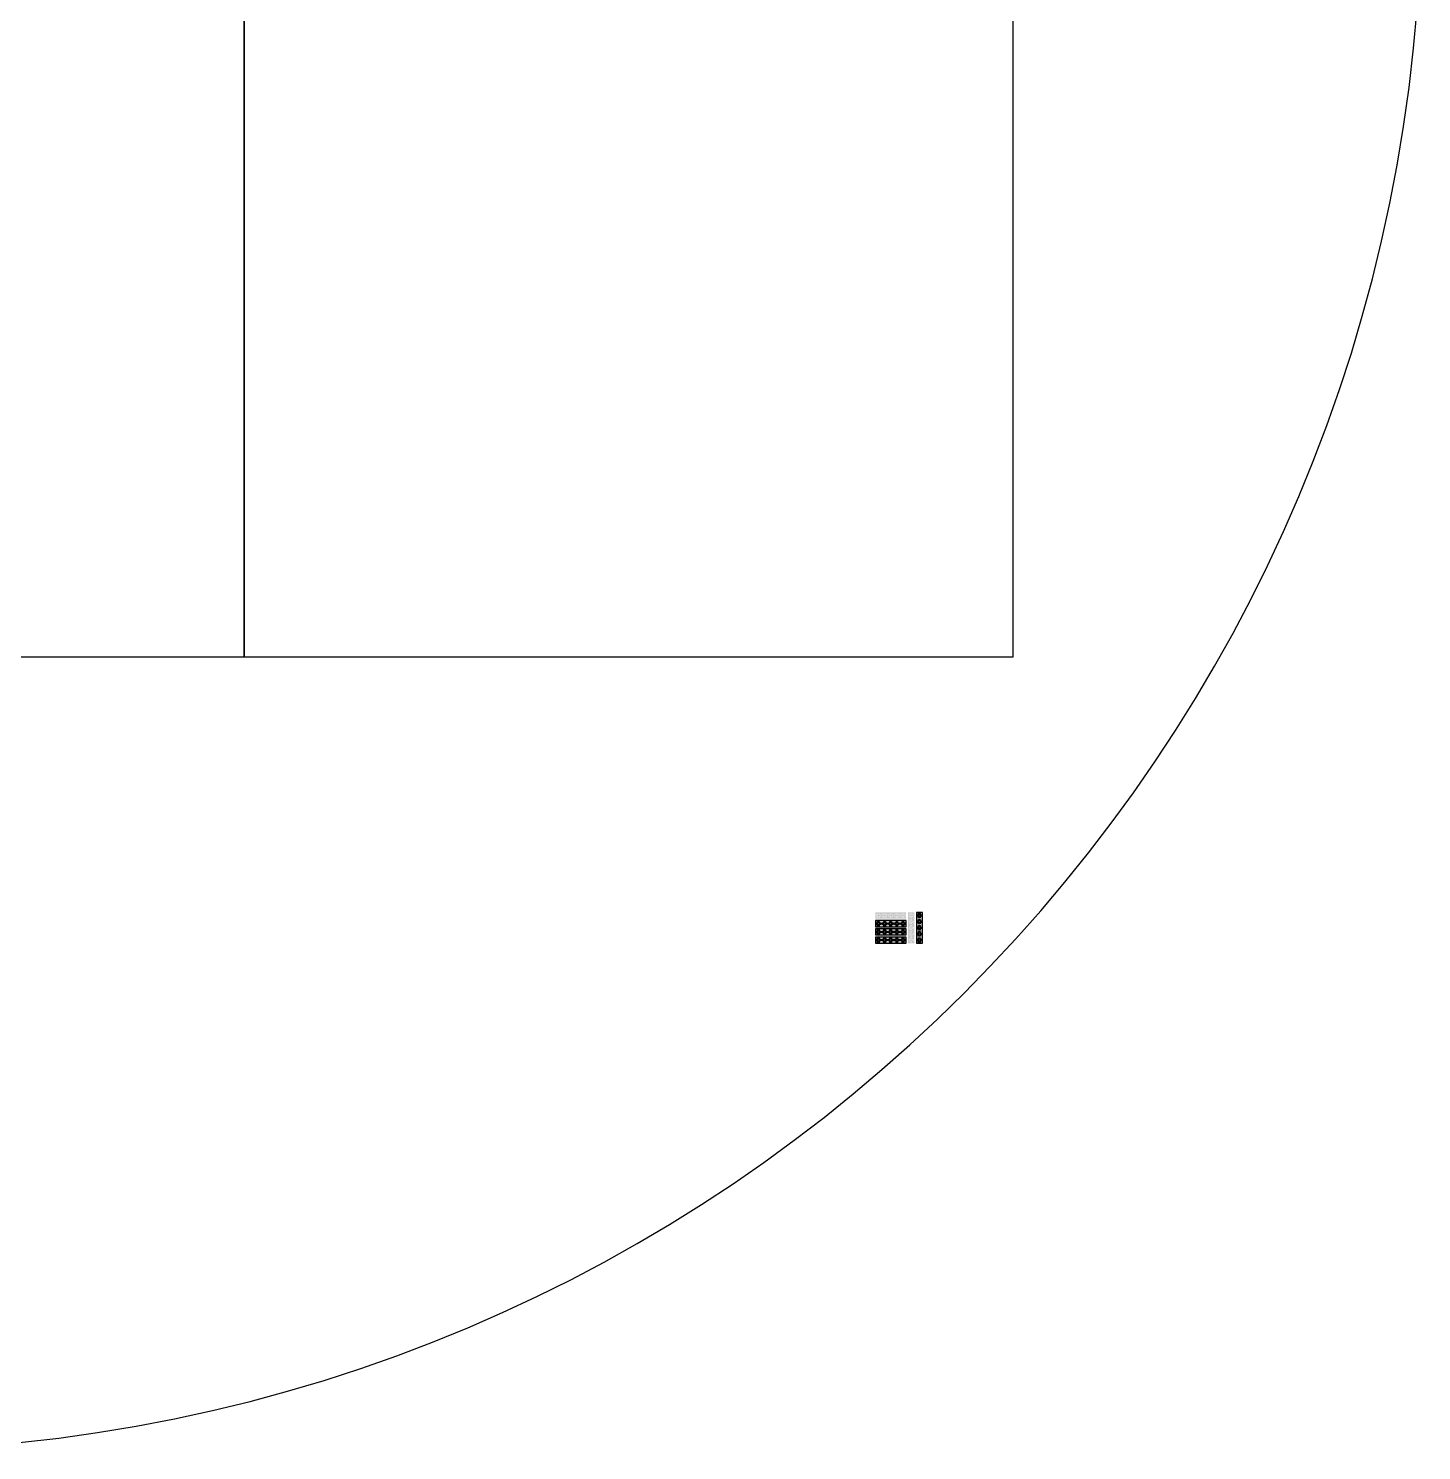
# Model space of a CAD drawing. Extents: x -55 to 54, y -178 to -77.
# Drawn here: x 5.15 to 50.46, y -178.11 to -131.86 of the extents above; entities that cross this region are included whole.
import ezdxf

# ---------------------------------------------------------------- set-up
doc = ezdxf.new("R2010")
doc.units = 0
doc.header["$MEASUREMENT"] = 0

msp = doc.modelspace()

# ---------------------------------------------------------------- hatches: boundary and pattern name
h = msp.add_hatch(color=256)
h.dxf.hatch_style = 1
h.paths.add_polyline_path([(32.969, -160.633), (33.019, -160.633), (33.019, -160.683), (33.069, -160.683), (33.069, -160.733), (33.019, -160.733), (33.019, -160.783), (32.969, -160.783), (32.969, -160.733), (32.919, -160.733), (32.919, -160.683), (32.969, -160.683)], flags=16)
h.paths.add_polyline_path([(33.369, -160.633), (33.419, -160.633), (33.419, -160.683), (33.469, -160.683), (33.469, -160.733), (33.419, -160.733), (33.419, -160.783), (33.369, -160.783), (33.369, -160.733), (33.319, -160.733), (33.319, -160.683), (33.369, -160.683)], flags=16)
h.paths.add_polyline_path([(33.569, -160.633), (33.619, -160.633), (33.619, -160.683), (33.669, -160.683), (33.669, -160.733), (33.619, -160.733), (33.619, -160.783), (33.569, -160.783), (33.569, -160.733), (33.519, -160.733), (33.519, -160.683), (33.569, -160.683)], flags=16)
h.paths.add_polyline_path([(33.169, -160.633), (33.219, -160.633), (33.219, -160.683), (33.269, -160.683), (33.269, -160.733), (33.219, -160.733), (33.219, -160.783), (33.169, -160.783), (33.169, -160.733), (33.119, -160.733), (33.119, -160.683), (33.169, -160.683)], flags=16)
h.paths.add_polyline_path([(32.769, -160.633), (32.819, -160.633), (32.819, -160.683), (32.869, -160.683), (32.869, -160.733), (32.819, -160.733), (32.819, -160.783), (32.769, -160.783), (32.769, -160.733), (32.719, -160.733), (32.719, -160.683), (32.769, -160.683)], flags=16)
h.paths.add_polyline_path([(32.694, -160.808), (33.694, -160.808), (33.694, -160.608), (32.694, -160.608)])
h.paths.add_polyline_path([(33.659, -160.693), (33.609, -160.693), (33.609, -160.643), (33.579, -160.643), (33.579, -160.693), (33.529, -160.693), (33.529, -160.723), (33.579, -160.723), (33.579, -160.773), (33.609, -160.773), (33.609, -160.723), (33.659, -160.723)], flags=0)
h = msp.add_hatch(color=256)
h.dxf.hatch_style = 1
h.paths.add_polyline_path([(32.969, -160.9), (33.019, -160.9), (33.019, -160.95), (33.069, -160.95), (33.069, -161), (33.019, -161), (33.019, -161.05), (32.969, -161.05), (32.969, -161), (32.919, -161), (32.919, -160.95), (32.969, -160.95)], flags=16)
h.paths.add_polyline_path([(33.369, -160.9), (33.419, -160.9), (33.419, -160.95), (33.469, -160.95), (33.469, -161), (33.419, -161), (33.419, -161.05), (33.369, -161.05), (33.369, -161), (33.319, -161), (33.319, -160.95), (33.369, -160.95)], flags=16)
h.paths.add_polyline_path([(33.569, -160.9), (33.619, -160.9), (33.619, -160.95), (33.669, -160.95), (33.669, -161), (33.619, -161), (33.619, -161.05), (33.569, -161.05), (33.569, -161), (33.519, -161), (33.519, -160.95), (33.569, -160.95)], flags=16)
h.paths.add_polyline_path([(33.169, -160.9), (33.219, -160.9), (33.219, -160.95), (33.269, -160.95), (33.269, -161), (33.219, -161), (33.219, -161.05), (33.169, -161.05), (33.169, -161), (33.119, -161), (33.119, -160.95), (33.169, -160.95)], flags=16)
h.paths.add_polyline_path([(32.769, -160.9), (32.819, -160.9), (32.819, -160.95), (32.869, -160.95), (32.869, -161), (32.819, -161), (32.819, -161.05), (32.769, -161.05), (32.769, -161), (32.719, -161), (32.719, -160.95), (32.769, -160.95)], flags=16)
h.paths.add_polyline_path([(32.694, -161.075), (33.694, -161.075), (33.694, -160.875), (32.694, -160.875)])
h.paths.add_polyline_path([(33.659, -160.96), (33.609, -160.96), (33.609, -160.91), (33.579, -160.91), (33.579, -160.96), (33.529, -160.96), (33.529, -160.99), (33.579, -160.99), (33.579, -161.04), (33.609, -161.04), (33.609, -160.99), (33.659, -160.99)], flags=0)
h = msp.add_hatch(color=256)
h.dxf.hatch_style = 1
h.paths.add_polyline_path([(33.659, -160.693), (33.609, -160.693), (33.609, -160.643), (33.579, -160.643), (33.579, -160.693), (33.529, -160.693), (33.529, -160.723), (33.579, -160.723), (33.579, -160.773), (33.609, -160.773), (33.609, -160.723), (33.659, -160.723)])
h.paths.add_polyline_path([(33.459, -160.693), (33.409, -160.693), (33.409, -160.643), (33.379, -160.643), (33.379, -160.693), (33.329, -160.693), (33.329, -160.723), (33.379, -160.723), (33.379, -160.773), (33.409, -160.773), (33.409, -160.723), (33.459, -160.723)])
h.paths.add_polyline_path([(33.259, -160.693), (33.209, -160.693), (33.209, -160.643), (33.179, -160.643), (33.179, -160.693), (33.129, -160.693), (33.129, -160.723), (33.179, -160.723), (33.179, -160.773), (33.209, -160.773), (33.209, -160.723), (33.259, -160.723)])
h.paths.add_polyline_path([(33.059, -160.693), (33.009, -160.693), (33.009, -160.643), (32.979, -160.643), (32.979, -160.693), (32.929, -160.693), (32.929, -160.723), (32.979, -160.723), (32.979, -160.773), (33.009, -160.773), (33.009, -160.723), (33.059, -160.723)])
h.paths.add_polyline_path([(32.859, -160.693), (32.809, -160.693), (32.809, -160.643), (32.779, -160.643), (32.779, -160.693), (32.729, -160.693), (32.729, -160.723), (32.779, -160.723), (32.779, -160.773), (32.809, -160.773), (32.809, -160.723), (32.859, -160.723)])
h = msp.add_hatch(color=256)
h.dxf.hatch_style = 1
h.paths.add_polyline_path([(33.659, -160.96), (33.609, -160.96), (33.609, -160.91), (33.579, -160.91), (33.579, -160.96), (33.529, -160.96), (33.529, -160.99), (33.579, -160.99), (33.579, -161.04), (33.609, -161.04), (33.609, -160.99), (33.659, -160.99)])
h.paths.add_polyline_path([(33.459, -160.96), (33.409, -160.96), (33.409, -160.91), (33.379, -160.91), (33.379, -160.96), (33.329, -160.96), (33.329, -160.99), (33.379, -160.99), (33.379, -161.04), (33.409, -161.04), (33.409, -160.99), (33.459, -160.99)])
h.paths.add_polyline_path([(33.259, -160.96), (33.209, -160.96), (33.209, -160.91), (33.179, -160.91), (33.179, -160.96), (33.129, -160.96), (33.129, -160.99), (33.179, -160.99), (33.179, -161.04), (33.209, -161.04), (33.209, -160.99), (33.259, -160.99)])
h.paths.add_polyline_path([(33.059, -160.96), (33.009, -160.96), (33.009, -160.91), (32.979, -160.91), (32.979, -160.96), (32.929, -160.96), (32.929, -160.99), (32.979, -160.99), (32.979, -161.04), (33.009, -161.04), (33.009, -160.99), (33.059, -160.99)])
h.paths.add_polyline_path([(32.859, -160.96), (32.809, -160.96), (32.809, -160.91), (32.779, -160.91), (32.779, -160.96), (32.729, -160.96), (32.729, -160.99), (32.779, -160.99), (32.779, -161.04), (32.809, -161.04), (32.809, -160.99), (32.859, -160.99)])
h = msp.add_hatch(color=256)
h.dxf.hatch_style = 1
h.paths.add_polyline_path([(33.785, -160.933), (33.785, -160.883), (33.835, -160.883), (33.835, -160.833), (33.885, -160.833), (33.885, -160.883), (33.935, -160.883), (33.935, -160.933), (33.885, -160.933), (33.885, -160.983), (33.835, -160.983), (33.835, -160.933)], flags=16)
h.paths.add_polyline_path([(33.785, -161.333), (33.785, -161.283), (33.835, -161.283), (33.835, -161.233), (33.885, -161.233), (33.885, -161.283), (33.935, -161.283), (33.935, -161.333), (33.885, -161.333), (33.885, -161.383), (33.835, -161.383), (33.835, -161.333)], flags=16)
h.paths.add_polyline_path([(33.785, -161.533), (33.785, -161.483), (33.835, -161.483), (33.835, -161.433), (33.885, -161.433), (33.885, -161.483), (33.935, -161.483), (33.935, -161.533), (33.885, -161.533), (33.885, -161.583), (33.835, -161.583), (33.835, -161.533)], flags=16)
h.paths.add_polyline_path([(33.785, -161.133), (33.785, -161.083), (33.835, -161.083), (33.835, -161.033), (33.885, -161.033), (33.885, -161.083), (33.935, -161.083), (33.935, -161.133), (33.885, -161.133), (33.885, -161.183), (33.835, -161.183), (33.835, -161.133)], flags=16)
h.paths.add_polyline_path([(33.785, -160.733), (33.785, -160.683), (33.835, -160.683), (33.835, -160.633), (33.885, -160.633), (33.885, -160.683), (33.935, -160.683), (33.935, -160.733), (33.885, -160.733), (33.885, -160.783), (33.835, -160.783), (33.835, -160.733)], flags=16)
h.paths.add_polyline_path([(33.96, -161.608), (33.96, -160.608), (33.76, -160.608), (33.76, -161.608)])
h = msp.add_hatch(color=256)
h.dxf.hatch_style = 1
h.paths.add_polyline_path([(33.845, -160.643), (33.845, -160.693), (33.795, -160.693), (33.795, -160.723), (33.845, -160.723), (33.845, -160.773), (33.875, -160.773), (33.875, -160.723), (33.925, -160.723), (33.925, -160.693), (33.875, -160.693), (33.875, -160.643)])
h.paths.add_polyline_path([(33.845, -160.843), (33.845, -160.893), (33.795, -160.893), (33.795, -160.923), (33.845, -160.923), (33.845, -160.973), (33.875, -160.973), (33.875, -160.923), (33.925, -160.923), (33.925, -160.893), (33.875, -160.893), (33.875, -160.843)])
h.paths.add_polyline_path([(33.845, -161.043), (33.845, -161.093), (33.795, -161.093), (33.795, -161.123), (33.845, -161.123), (33.845, -161.173), (33.875, -161.173), (33.875, -161.123), (33.925, -161.123), (33.925, -161.093), (33.875, -161.093), (33.875, -161.043)])
h.paths.add_polyline_path([(33.845, -161.243), (33.845, -161.293), (33.795, -161.293), (33.795, -161.323), (33.845, -161.323), (33.845, -161.373), (33.875, -161.373), (33.875, -161.323), (33.925, -161.323), (33.925, -161.293), (33.875, -161.293), (33.875, -161.243)])
h.paths.add_polyline_path([(33.845, -161.443), (33.845, -161.493), (33.795, -161.493), (33.795, -161.523), (33.845, -161.523), (33.845, -161.573), (33.875, -161.573), (33.875, -161.523), (33.925, -161.523), (33.925, -161.493), (33.875, -161.493), (33.875, -161.443)])
h = msp.add_hatch(color=256)
h.dxf.hatch_style = 1
h.paths.add_polyline_path([(34.052, -160.933), (34.052, -160.883), (34.102, -160.883), (34.102, -160.833), (34.152, -160.833), (34.152, -160.883), (34.202, -160.883), (34.202, -160.933), (34.152, -160.933), (34.152, -160.983), (34.102, -160.983), (34.102, -160.933)], flags=16)
h.paths.add_polyline_path([(34.052, -161.333), (34.052, -161.283), (34.102, -161.283), (34.102, -161.233), (34.152, -161.233), (34.152, -161.283), (34.202, -161.283), (34.202, -161.333), (34.152, -161.333), (34.152, -161.383), (34.102, -161.383), (34.102, -161.333)], flags=16)
h.paths.add_polyline_path([(34.052, -161.533), (34.052, -161.483), (34.102, -161.483), (34.102, -161.433), (34.152, -161.433), (34.152, -161.483), (34.202, -161.483), (34.202, -161.533), (34.152, -161.533), (34.152, -161.583), (34.102, -161.583), (34.102, -161.533)], flags=16)
h.paths.add_polyline_path([(34.052, -161.133), (34.052, -161.083), (34.102, -161.083), (34.102, -161.033), (34.152, -161.033), (34.152, -161.083), (34.202, -161.083), (34.202, -161.133), (34.152, -161.133), (34.152, -161.183), (34.102, -161.183), (34.102, -161.133)], flags=16)
h.paths.add_polyline_path([(34.052, -160.733), (34.052, -160.683), (34.102, -160.683), (34.102, -160.633), (34.152, -160.633), (34.152, -160.683), (34.202, -160.683), (34.202, -160.733), (34.152, -160.733), (34.152, -160.783), (34.102, -160.783), (34.102, -160.733)], flags=16)
h.paths.add_polyline_path([(34.227, -161.608), (34.227, -160.608), (34.027, -160.608), (34.027, -161.608)])
h = msp.add_hatch(color=256)
h.dxf.hatch_style = 1
h.paths.add_polyline_path([(34.112, -160.643), (34.112, -160.693), (34.062, -160.693), (34.062, -160.723), (34.112, -160.723), (34.112, -160.773), (34.142, -160.773), (34.142, -160.723), (34.192, -160.723), (34.192, -160.693), (34.142, -160.693), (34.142, -160.643)])
h.paths.add_polyline_path([(34.112, -160.843), (34.112, -160.893), (34.062, -160.893), (34.062, -160.923), (34.112, -160.923), (34.112, -160.973), (34.142, -160.973), (34.142, -160.923), (34.192, -160.923), (34.192, -160.893), (34.142, -160.893), (34.142, -160.843)])
h.paths.add_polyline_path([(34.112, -161.043), (34.112, -161.093), (34.062, -161.093), (34.062, -161.123), (34.112, -161.123), (34.112, -161.173), (34.142, -161.173), (34.142, -161.123), (34.192, -161.123), (34.192, -161.093), (34.142, -161.093), (34.142, -161.043)])
h.paths.add_polyline_path([(34.112, -161.243), (34.112, -161.293), (34.062, -161.293), (34.062, -161.323), (34.112, -161.323), (34.112, -161.373), (34.142, -161.373), (34.142, -161.323), (34.192, -161.323), (34.192, -161.293), (34.142, -161.293), (34.142, -161.243)])
h.paths.add_polyline_path([(34.112, -161.443), (34.112, -161.493), (34.062, -161.493), (34.062, -161.523), (34.112, -161.523), (34.112, -161.573), (34.142, -161.573), (34.142, -161.523), (34.192, -161.523), (34.192, -161.493), (34.142, -161.493), (34.142, -161.443)])
h = msp.add_hatch(color=256)
h.dxf.hatch_style = 1
h.paths.add_polyline_path([(32.969, -161.167), (33.019, -161.167), (33.019, -161.217), (33.069, -161.217), (33.069, -161.267), (33.019, -161.267), (33.019, -161.317), (32.969, -161.317), (32.969, -161.267), (32.919, -161.267), (32.919, -161.217), (32.969, -161.217)], flags=16)
h.paths.add_polyline_path([(33.369, -161.167), (33.419, -161.167), (33.419, -161.217), (33.469, -161.217), (33.469, -161.267), (33.419, -161.267), (33.419, -161.317), (33.369, -161.317), (33.369, -161.267), (33.319, -161.267), (33.319, -161.217), (33.369, -161.217)], flags=16)
h.paths.add_polyline_path([(33.569, -161.167), (33.619, -161.167), (33.619, -161.217), (33.669, -161.217), (33.669, -161.267), (33.619, -161.267), (33.619, -161.317), (33.569, -161.317), (33.569, -161.267), (33.519, -161.267), (33.519, -161.217), (33.569, -161.217)], flags=16)
h.paths.add_polyline_path([(33.169, -161.167), (33.219, -161.167), (33.219, -161.217), (33.269, -161.217), (33.269, -161.267), (33.219, -161.267), (33.219, -161.317), (33.169, -161.317), (33.169, -161.267), (33.119, -161.267), (33.119, -161.217), (33.169, -161.217)], flags=16)
h.paths.add_polyline_path([(32.769, -161.167), (32.819, -161.167), (32.819, -161.217), (32.869, -161.217), (32.869, -161.267), (32.819, -161.267), (32.819, -161.317), (32.769, -161.317), (32.769, -161.267), (32.719, -161.267), (32.719, -161.217), (32.769, -161.217)], flags=16)
h.paths.add_polyline_path([(32.694, -161.342), (33.694, -161.342), (33.694, -161.142), (32.694, -161.142)])
h.paths.add_polyline_path([(33.659, -161.227), (33.609, -161.227), (33.609, -161.177), (33.579, -161.177), (33.579, -161.227), (33.529, -161.227), (33.529, -161.257), (33.579, -161.257), (33.579, -161.307), (33.609, -161.307), (33.609, -161.257), (33.659, -161.257)], flags=0)
h = msp.add_hatch(color=256)
h.dxf.hatch_style = 1
h.paths.add_polyline_path([(33.659, -161.227), (33.609, -161.227), (33.609, -161.177), (33.579, -161.177), (33.579, -161.227), (33.529, -161.227), (33.529, -161.257), (33.579, -161.257), (33.579, -161.307), (33.609, -161.307), (33.609, -161.257), (33.659, -161.257)])
h.paths.add_polyline_path([(33.459, -161.227), (33.409, -161.227), (33.409, -161.177), (33.379, -161.177), (33.379, -161.227), (33.329, -161.227), (33.329, -161.257), (33.379, -161.257), (33.379, -161.307), (33.409, -161.307), (33.409, -161.257), (33.459, -161.257)])
h.paths.add_polyline_path([(33.259, -161.227), (33.209, -161.227), (33.209, -161.177), (33.179, -161.177), (33.179, -161.227), (33.129, -161.227), (33.129, -161.257), (33.179, -161.257), (33.179, -161.307), (33.209, -161.307), (33.209, -161.257), (33.259, -161.257)])
h.paths.add_polyline_path([(33.059, -161.227), (33.009, -161.227), (33.009, -161.177), (32.979, -161.177), (32.979, -161.227), (32.929, -161.227), (32.929, -161.257), (32.979, -161.257), (32.979, -161.307), (33.009, -161.307), (33.009, -161.257), (33.059, -161.257)])
h.paths.add_polyline_path([(32.859, -161.227), (32.809, -161.227), (32.809, -161.177), (32.779, -161.177), (32.779, -161.227), (32.729, -161.227), (32.729, -161.257), (32.779, -161.257), (32.779, -161.307), (32.809, -161.307), (32.809, -161.257), (32.859, -161.257)])
h = msp.add_hatch(color=256)
h.dxf.hatch_style = 1
h.paths.add_polyline_path([(32.969, -161.433), (33.019, -161.433), (33.019, -161.483), (33.069, -161.483), (33.069, -161.533), (33.019, -161.533), (33.019, -161.583), (32.969, -161.583), (32.969, -161.533), (32.919, -161.533), (32.919, -161.483), (32.969, -161.483)], flags=16)
h.paths.add_polyline_path([(33.369, -161.433), (33.419, -161.433), (33.419, -161.483), (33.469, -161.483), (33.469, -161.533), (33.419, -161.533), (33.419, -161.583), (33.369, -161.583), (33.369, -161.533), (33.319, -161.533), (33.319, -161.483), (33.369, -161.483)], flags=16)
h.paths.add_polyline_path([(33.569, -161.433), (33.619, -161.433), (33.619, -161.483), (33.669, -161.483), (33.669, -161.533), (33.619, -161.533), (33.619, -161.583), (33.569, -161.583), (33.569, -161.533), (33.519, -161.533), (33.519, -161.483), (33.569, -161.483)], flags=16)
h.paths.add_polyline_path([(33.169, -161.433), (33.219, -161.433), (33.219, -161.483), (33.269, -161.483), (33.269, -161.533), (33.219, -161.533), (33.219, -161.583), (33.169, -161.583), (33.169, -161.533), (33.119, -161.533), (33.119, -161.483), (33.169, -161.483)], flags=16)
h.paths.add_polyline_path([(32.769, -161.433), (32.819, -161.433), (32.819, -161.483), (32.869, -161.483), (32.869, -161.533), (32.819, -161.533), (32.819, -161.583), (32.769, -161.583), (32.769, -161.533), (32.719, -161.533), (32.719, -161.483), (32.769, -161.483)], flags=16)
h.paths.add_polyline_path([(32.694, -161.608), (33.694, -161.608), (33.694, -161.408), (32.694, -161.408)])
h.paths.add_polyline_path([(33.659, -161.493), (33.609, -161.493), (33.609, -161.443), (33.579, -161.443), (33.579, -161.493), (33.529, -161.493), (33.529, -161.523), (33.579, -161.523), (33.579, -161.573), (33.609, -161.573), (33.609, -161.523), (33.659, -161.523)], flags=0)
h = msp.add_hatch(color=256)
h.dxf.hatch_style = 1
h.paths.add_polyline_path([(33.659, -161.493), (33.609, -161.493), (33.609, -161.443), (33.579, -161.443), (33.579, -161.493), (33.529, -161.493), (33.529, -161.523), (33.579, -161.523), (33.579, -161.573), (33.609, -161.573), (33.609, -161.523), (33.659, -161.523)])
h.paths.add_polyline_path([(33.459, -161.493), (33.409, -161.493), (33.409, -161.443), (33.379, -161.443), (33.379, -161.493), (33.329, -161.493), (33.329, -161.523), (33.379, -161.523), (33.379, -161.573), (33.409, -161.573), (33.409, -161.523), (33.459, -161.523)])
h.paths.add_polyline_path([(33.259, -161.493), (33.209, -161.493), (33.209, -161.443), (33.179, -161.443), (33.179, -161.493), (33.129, -161.493), (33.129, -161.523), (33.179, -161.523), (33.179, -161.573), (33.209, -161.573), (33.209, -161.523), (33.259, -161.523)])
h.paths.add_polyline_path([(33.059, -161.493), (33.009, -161.493), (33.009, -161.443), (32.979, -161.443), (32.979, -161.493), (32.929, -161.493), (32.929, -161.523), (32.979, -161.523), (32.979, -161.573), (33.009, -161.573), (33.009, -161.523), (33.059, -161.523)])
h.paths.add_polyline_path([(32.859, -161.493), (32.809, -161.493), (32.809, -161.443), (32.779, -161.443), (32.779, -161.493), (32.729, -161.493), (32.729, -161.523), (32.779, -161.523), (32.779, -161.573), (32.809, -161.573), (32.809, -161.523), (32.859, -161.523)])

# ---------------------------------------------------------------- linework, layer by layer
msp.add_lwpolyline([(50.461, -127.309, 1), (-51.139, -127.309, 1), (50.461, -127.309)], format="xyb", close=True)
for points in [[(12.161, -102.309), (12.161, -152.309), (-12.839, -152.309), (-12.839, -102.309)], [(37.161, -102.309), (37.161, -152.309), (12.161, -152.309), (12.161, -102.309)], [(32.694, -161.075), (33.694, -161.075), (33.694, -160.875), (32.694, -160.875)], [(32.769, -160.9), (32.819, -160.9), (32.819, -160.95), (32.869, -160.95), (32.869, -161), (32.819, -161), (32.819, -161.05), (32.769, -161.05), (32.769, -161), (32.719, -161), (32.719, -160.95), (32.769, -160.95)], [(32.809, -160.96), (32.859, -160.96), (32.859, -160.99), (32.809, -160.99), (32.809, -161.04), (32.779, -161.04), (32.779, -160.99), (32.769, -160.99), (32.729, -160.99), (32.729, -160.96), (32.779, -160.96), (32.779, -160.91), (32.809, -160.91)], [(32.969, -160.9), (33.019, -160.9), (33.019, -160.95), (33.069, -160.95), (33.069, -161), (33.019, -161), (33.019, -161.05), (32.969, -161.05), (32.969, -161), (32.919, -161), (32.919, -160.95), (32.969, -160.95)], [(33.009, -160.96), (33.059, -160.96), (33.059, -160.99), (33.009, -160.99), (33.009, -161.04), (32.979, -161.04), (32.979, -160.99), (32.969, -160.99), (32.929, -160.99), (32.929, -160.96), (32.979, -160.96), (32.979, -160.91), (33.009, -160.91)], [(33.169, -160.9), (33.219, -160.9), (33.219, -160.95), (33.269, -160.95), (33.269, -161), (33.219, -161), (33.219, -161.05), (33.169, -161.05), (33.169, -161), (33.119, -161), (33.119, -160.95), (33.169, -160.95)], [(33.209, -160.96), (33.259, -160.96), (33.259, -160.99), (33.209, -160.99), (33.209, -161.04), (33.179, -161.04), (33.179, -160.99), (33.169, -160.99), (33.129, -160.99), (33.129, -160.96), (33.179, -160.96), (33.179, -160.91), (33.209, -160.91)], [(33.369, -160.9), (33.419, -160.9), (33.419, -160.95), (33.469, -160.95), (33.469, -161), (33.419, -161), (33.419, -161.05), (33.369, -161.05), (33.369, -161), (33.319, -161), (33.319, -160.95), (33.369, -160.95)], [(33.409, -160.96), (33.459, -160.96), (33.459, -160.99), (33.409, -160.99), (33.409, -161.04), (33.379, -161.04), (33.379, -160.99), (33.369, -160.99), (33.329, -160.99), (33.329, -160.96), (33.379, -160.96), (33.379, -160.91), (33.409, -160.91)], [(33.569, -160.9), (33.619, -160.9), (33.619, -160.95), (33.669, -160.95), (33.669, -161), (33.619, -161), (33.619, -161.05), (33.569, -161.05), (33.569, -161), (33.519, -161), (33.519, -160.95), (33.569, -160.95)], [(33.609, -160.96), (33.659, -160.96), (33.659, -160.99), (33.609, -160.99), (33.609, -161.04), (33.579, -161.04), (33.579, -160.99), (33.569, -160.99), (33.529, -160.99), (33.529, -160.96), (33.579, -160.96), (33.579, -160.91), (33.609, -160.91)], [(34.227, -161.608), (34.227, -160.608), (34.027, -160.608), (34.027, -161.608)], [(34.052, -160.733), (34.052, -160.683), (34.102, -160.683), (34.102, -160.633), (34.152, -160.633), (34.152, -160.683), (34.202, -160.683), (34.202, -160.733), (34.152, -160.733), (34.152, -160.783), (34.102, -160.783), (34.102, -160.733)], [(34.052, -160.933), (34.052, -160.883), (34.102, -160.883), (34.102, -160.833), (34.152, -160.833), (34.152, -160.883), (34.202, -160.883), (34.202, -160.933), (34.152, -160.933), (34.152, -160.983), (34.102, -160.983), (34.102, -160.933)], [(34.112, -160.693), (34.112, -160.643), (34.142, -160.643), (34.142, -160.693), (34.192, -160.693), (34.192, -160.723), (34.142, -160.723), (34.142, -160.733), (34.142, -160.773), (34.112, -160.773), (34.112, -160.723), (34.062, -160.723), (34.062, -160.693)], [(34.112, -160.893), (34.112, -160.843), (34.142, -160.843), (34.142, -160.893), (34.192, -160.893), (34.192, -160.923), (34.142, -160.923), (34.142, -160.933), (34.142, -160.973), (34.112, -160.973), (34.112, -160.923), (34.062, -160.923), (34.062, -160.893)], [(32.694, -161.342), (33.694, -161.342), (33.694, -161.142), (32.694, -161.142)], [(32.769, -161.167), (32.819, -161.167), (32.819, -161.217), (32.869, -161.217), (32.869, -161.267), (32.819, -161.267), (32.819, -161.317), (32.769, -161.317), (32.769, -161.267), (32.719, -161.267), (32.719, -161.217), (32.769, -161.217)], [(32.809, -161.227), (32.859, -161.227), (32.859, -161.257), (32.809, -161.257), (32.809, -161.307), (32.779, -161.307), (32.779, -161.257), (32.769, -161.257), (32.729, -161.257), (32.729, -161.227), (32.779, -161.227), (32.779, -161.177), (32.809, -161.177)], [(32.969, -161.167), (33.019, -161.167), (33.019, -161.217), (33.069, -161.217), (33.069, -161.267), (33.019, -161.267), (33.019, -161.317), (32.969, -161.317), (32.969, -161.267), (32.919, -161.267), (32.919, -161.217), (32.969, -161.217)], [(33.009, -161.227), (33.059, -161.227), (33.059, -161.257), (33.009, -161.257), (33.009, -161.307), (32.979, -161.307), (32.979, -161.257), (32.969, -161.257), (32.929, -161.257), (32.929, -161.227), (32.979, -161.227), (32.979, -161.177), (33.009, -161.177)], [(33.169, -161.167), (33.219, -161.167), (33.219, -161.217), (33.269, -161.217), (33.269, -161.267), (33.219, -161.267), (33.219, -161.317), (33.169, -161.317), (33.169, -161.267), (33.119, -161.267), (33.119, -161.217), (33.169, -161.217)], [(33.209, -161.227), (33.259, -161.227), (33.259, -161.257), (33.209, -161.257), (33.209, -161.307), (33.179, -161.307), (33.179, -161.257), (33.169, -161.257), (33.129, -161.257), (33.129, -161.227), (33.179, -161.227), (33.179, -161.177), (33.209, -161.177)], [(33.369, -161.167), (33.419, -161.167), (33.419, -161.217), (33.469, -161.217), (33.469, -161.267), (33.419, -161.267), (33.419, -161.317), (33.369, -161.317), (33.369, -161.267), (33.319, -161.267), (33.319, -161.217), (33.369, -161.217)], [(33.409, -161.227), (33.459, -161.227), (33.459, -161.257), (33.409, -161.257), (33.409, -161.307), (33.379, -161.307), (33.379, -161.257), (33.369, -161.257), (33.329, -161.257), (33.329, -161.227), (33.379, -161.227), (33.379, -161.177), (33.409, -161.177)], [(33.569, -161.167), (33.619, -161.167), (33.619, -161.217), (33.669, -161.217), (33.669, -161.267), (33.619, -161.267), (33.619, -161.317), (33.569, -161.317), (33.569, -161.267), (33.519, -161.267), (33.519, -161.217), (33.569, -161.217)], [(33.609, -161.227), (33.659, -161.227), (33.659, -161.257), (33.609, -161.257), (33.609, -161.307), (33.579, -161.307), (33.579, -161.257), (33.569, -161.257), (33.529, -161.257), (33.529, -161.227), (33.579, -161.227), (33.579, -161.177), (33.609, -161.177)], [(34.052, -161.133), (34.052, -161.083), (34.102, -161.083), (34.102, -161.033), (34.152, -161.033), (34.152, -161.083), (34.202, -161.083), (34.202, -161.133), (34.152, -161.133), (34.152, -161.183), (34.102, -161.183), (34.102, -161.133)], [(34.052, -161.333), (34.052, -161.283), (34.102, -161.283), (34.102, -161.233), (34.152, -161.233), (34.152, -161.283), (34.202, -161.283), (34.202, -161.333), (34.152, -161.333), (34.152, -161.383), (34.102, -161.383), (34.102, -161.333)], [(34.112, -161.093), (34.112, -161.043), (34.142, -161.043), (34.142, -161.093), (34.192, -161.093), (34.192, -161.123), (34.142, -161.123), (34.142, -161.133), (34.142, -161.173), (34.112, -161.173), (34.112, -161.123), (34.062, -161.123), (34.062, -161.093)], [(34.112, -161.293), (34.112, -161.243), (34.142, -161.243), (34.142, -161.293), (34.192, -161.293), (34.192, -161.323), (34.142, -161.323), (34.142, -161.333), (34.142, -161.373), (34.112, -161.373), (34.112, -161.323), (34.062, -161.323), (34.062, -161.293)], [(32.694, -161.608), (33.694, -161.608), (33.694, -161.408), (32.694, -161.408)], [(32.769, -161.433), (32.819, -161.433), (32.819, -161.483), (32.869, -161.483), (32.869, -161.533), (32.819, -161.533), (32.819, -161.583), (32.769, -161.583), (32.769, -161.533), (32.719, -161.533), (32.719, -161.483), (32.769, -161.483)], [(32.809, -161.493), (32.859, -161.493), (32.859, -161.523), (32.809, -161.523), (32.809, -161.573), (32.779, -161.573), (32.779, -161.523), (32.769, -161.523), (32.729, -161.523), (32.729, -161.493), (32.779, -161.493), (32.779, -161.443), (32.809, -161.443)], [(32.969, -161.433), (33.019, -161.433), (33.019, -161.483), (33.069, -161.483), (33.069, -161.533), (33.019, -161.533), (33.019, -161.583), (32.969, -161.583), (32.969, -161.533), (32.919, -161.533), (32.919, -161.483), (32.969, -161.483)], [(33.009, -161.493), (33.059, -161.493), (33.059, -161.523), (33.009, -161.523), (33.009, -161.573), (32.979, -161.573), (32.979, -161.523), (32.969, -161.523), (32.929, -161.523), (32.929, -161.493), (32.979, -161.493), (32.979, -161.443), (33.009, -161.443)], [(33.169, -161.433), (33.219, -161.433), (33.219, -161.483), (33.269, -161.483), (33.269, -161.533), (33.219, -161.533), (33.219, -161.583), (33.169, -161.583), (33.169, -161.533), (33.119, -161.533), (33.119, -161.483), (33.169, -161.483)], [(33.209, -161.493), (33.259, -161.493), (33.259, -161.523), (33.209, -161.523), (33.209, -161.573), (33.179, -161.573), (33.179, -161.523), (33.169, -161.523), (33.129, -161.523), (33.129, -161.493), (33.179, -161.493), (33.179, -161.443), (33.209, -161.443)], [(33.369, -161.433), (33.419, -161.433), (33.419, -161.483), (33.469, -161.483), (33.469, -161.533), (33.419, -161.533), (33.419, -161.583), (33.369, -161.583), (33.369, -161.533), (33.319, -161.533), (33.319, -161.483), (33.369, -161.483)], [(33.409, -161.493), (33.459, -161.493), (33.459, -161.523), (33.409, -161.523), (33.409, -161.573), (33.379, -161.573), (33.379, -161.523), (33.369, -161.523), (33.329, -161.523), (33.329, -161.493), (33.379, -161.493), (33.379, -161.443), (33.409, -161.443)], [(33.569, -161.433), (33.619, -161.433), (33.619, -161.483), (33.669, -161.483), (33.669, -161.533), (33.619, -161.533), (33.619, -161.583), (33.569, -161.583), (33.569, -161.533), (33.519, -161.533), (33.519, -161.483), (33.569, -161.483)], [(33.609, -161.493), (33.659, -161.493), (33.659, -161.523), (33.609, -161.523), (33.609, -161.573), (33.579, -161.573), (33.579, -161.523), (33.569, -161.523), (33.529, -161.523), (33.529, -161.493), (33.579, -161.493), (33.579, -161.443), (33.609, -161.443)], [(34.052, -161.533), (34.052, -161.483), (34.102, -161.483), (34.102, -161.433), (34.152, -161.433), (34.152, -161.483), (34.202, -161.483), (34.202, -161.533), (34.152, -161.533), (34.152, -161.583), (34.102, -161.583), (34.102, -161.533)], [(34.112, -161.493), (34.112, -161.443), (34.142, -161.443), (34.142, -161.493), (34.192, -161.493), (34.192, -161.523), (34.142, -161.523), (34.142, -161.533), (34.142, -161.573), (34.112, -161.573), (34.112, -161.523), (34.062, -161.523), (34.062, -161.493)]]:
    msp.add_lwpolyline(points, close=True)

doc.saveas('drawing.dxf')
